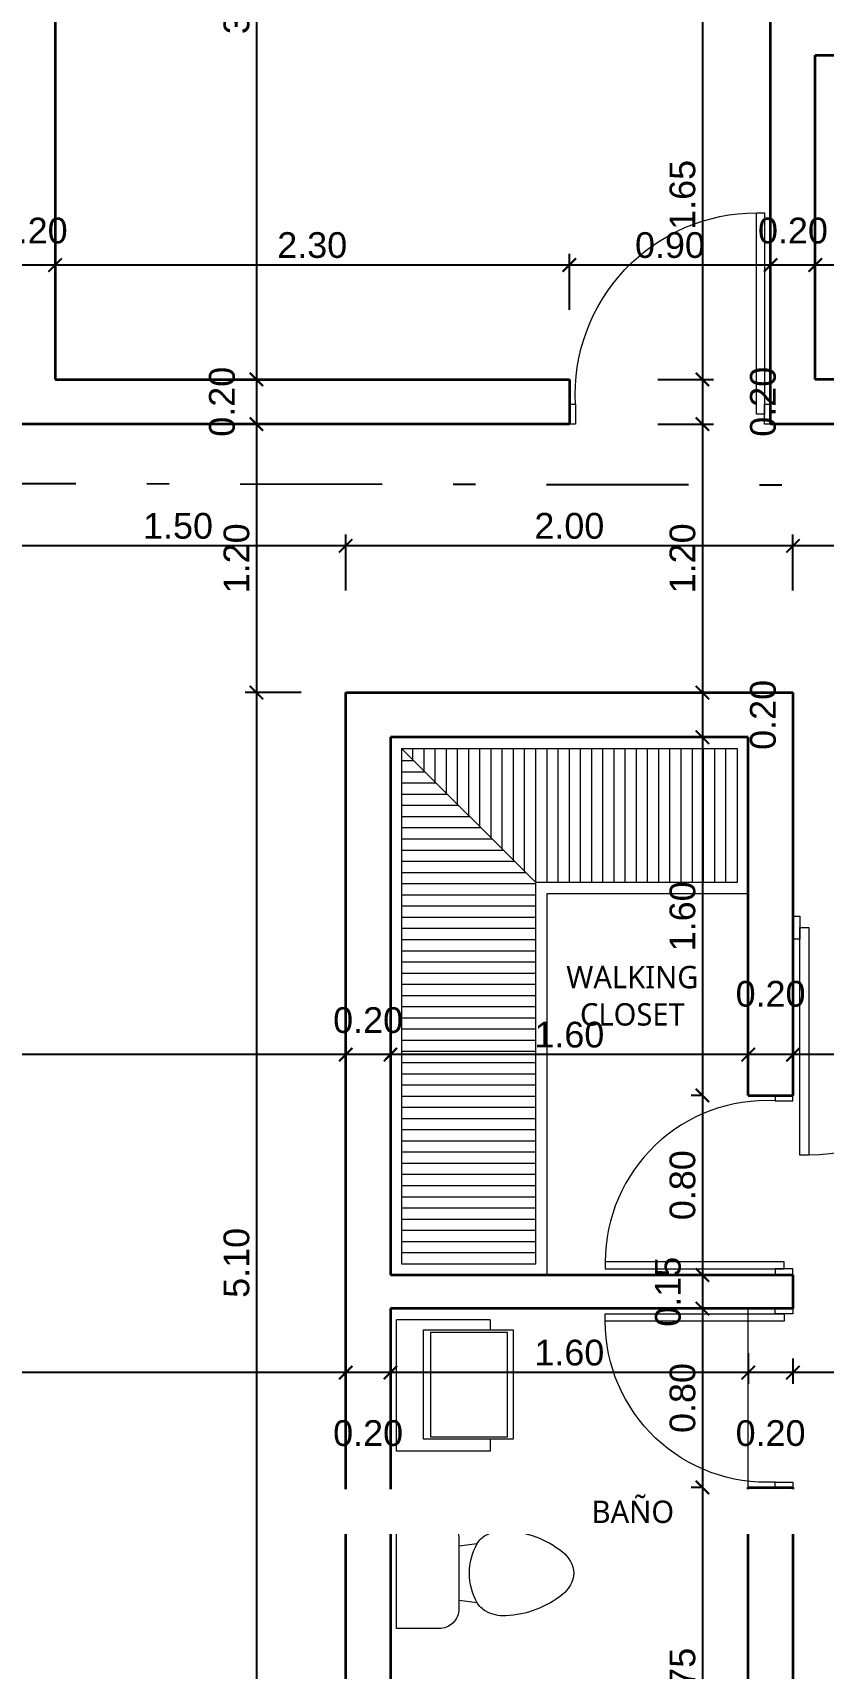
# Model space of a CAD drawing. Header units: feet. Extents: x -417 to 46, y -646 to -218.
# Drawn here: x -93.9 to -90.36, y -494.69 to -487.38 of the extents above; entities that cross this region are included whole.
import ezdxf

# ---------------------------------------------------------------- set-up
doc = ezdxf.new("R2010")
doc.units = ezdxf.units.FT
doc.header["$MEASUREMENT"] = 0
doc.linetypes.add('DASHDOT', pattern=[25.4, 12.7, -6.35, 0, -6.35])
for name, color, linetype, lineweight in [('A-WALL', 4, 'Continuous', 25), ('closet', 8, 'Continuous', 5), ('DIM-COTAS', 1, 'Continuous', 5), ('I-FURN', 2, 'Continuous', 0), ('P-SANR-FIXT', 2, 'Continuous', 9), ('Piso', 8, 'Continuous', 9), ('puertas', 8, 'Continuous', 9), ('TXT', 2, 'Continuous', 9)]:
    doc.layers.add(name, color=color, linetype=linetype, lineweight=lineweight)
doc.layers.add('DIM', color=10, linetype='Continuous')
doc.layers.add('GRDUTIY', color=5, linetype='Continuous')
doc.styles.add('ads', font='trebuc.ttf', dxfattribs={"height": 0.14})
doc.styles.get("Standard").update_dxf_attribs({"font": 'arial.ttf', "height": 0.115})
doc.dimstyles.new('KEILY', dxfattribs={"dimtxt": 0.115, "dimasz": 0.06, "dimexe": 0.05, "dimexo": 0.2, "dimgap": 0.03, "dimtad": 1, "dimzin": 1, "dimdsep": 46, "dimtxsty": 'Standard', "dimblk": 'ARCHTICK', "dimcen": 2.5, "dimdle": 0.03, "dimclrd": 256, "dimclre": 256, "dimclrt": 7, "dimadec": 0, "dimazin": 0, "dimtfac": 1, "dimtmove": 2, "dimatfit": 3, "dimfxl": 0.2, "dimfxlon": 1, "dimtolj": 1, "dimtzin": 1, "dimarcsym": 0})

# ---------------------------------------------------------------- blocks, each defined once
blk = doc.blocks.new('bath_sink_6127 - bath_sink_6127-V2-Nivel 1')
at = {"layer": 'I-FURN'}
for p, q in [((0.2933, 0.2974), (-0.1268, 0.2974)), ((-0.1268, 0.2974), (-0.1268, -0.29)), ((0.2933, 0.2442), (0.2933, 0.2974)), ((0.3949, 0.2442), (-0.0052, 0.2442)), ((-0.0052, 0.2442), (-0.0052, -0.2448)), ((0.0254, -0.2336), (0.0254, 0.233)), ((0.0254, 0.233), (0.3695, 0.233)), ((0.3695, 0.233), (0.3695, -0.2336)), ((0.3949, -0.2448), (0.3949, 0.2442)), ((0.2933, -0.29), (-0.1268, -0.29)), ((-0.0052, -0.2448), (0.3949, -0.2448)), ((0.3695, -0.2336), (0.0254, -0.2336)), ((0.2933, -0.29), (0.2933, -0.2448))]:
    blk.add_line(p, q, dxfattribs=at)
blk = doc.blocks.new('Toilet_-_Tank_-_3D_4840 - 17_ High_ Seat Not Visible-536545-Nivel 1')
at = {"layer": 'P-SANR-FIXT'}
for p, q in [((0.2476, 0.4889), (-0.2476, 0.4889)), ((-0.2476, 0.4889), (-0.2476, 0.2984)), ((0.2476, 0.2984), (0.2476, 0.4889)), ((-0.1587, 0.2096), (-0.1228, 0.2096)), ((-0.1228, 0.2096), (-0.1323, 0.127)), ((-0.1228, 0.2096), (0.1228, 0.2096)), ((0.1323, 0.127), (0.1228, 0.2096)), ((0.1228, 0.2096), (0.1588, 0.2096))]:
    blk.add_line(p, q, dxfattribs=at)
for centre, radius, start, end in [((-0.1587, 0.2984), 0.0889, 180, 270), ((0.1588, 0.2984), 0.0889, 270, 360), ((0.0005, -0.104), 0.2664, 90.10194, 119.89806), ((-0.0005, -0.104), 0.2664, 60.10194, 89.89806), ((-0.0233, 0.0079), 0.1674, 151.05961, 182.70905), ((-0.0827, 0.0408), 0.0995, 119.89806, 151.05961), ((0.0827, 0.0408), 0.0995, 28.94039, 60.10194), ((0.0233, 0.0079), 0.1674, 357.29095, 28.94039), ((0.2505, 0.0209), 0.4415, 182.70905, 218.50584), ((-0.2505, 0.0209), 0.4415, 321.49416, 357.29095), ((0.0113, -0.1694), 0.1359, 218.50584, 265.21903), ((-0.0113, -0.1694), 0.1359, 274.78097, 321.49416)]:
    blk.add_arc(centre, radius, start, end, dxfattribs=at)
blk = doc.blocks.new('A$C4D292AF4')
at = {"layer": 'puertas'}
for points in [[(0.03, 0.05), (0.07, 0.05), (0.07, 1.05), (0.03, 1.05)], [(0, 0), (0.03, 0), (0.03, 0.1), (0, 0.1)], [(0.97, 0), (1, 0), (1, 0.1), (0.97, 0.1)]]:
    blk.add_lwpolyline(points, close=True, dxfattribs=at)
blk.add_arc((0.0677, 0.1465), 0.9035, 357.04812, 89.85557, dxfattribs=at)
blk = doc.blocks.new('_ArchTick')
at = {"layer": 'DIM-COTAS', "color": 0, "const_width": 0.15}
blk.add_lwpolyline([(-0.5, -0.5), (0.5, 0.5)], dxfattribs=at)
blk = doc.blocks.new('*D1534')
at = {"layer": 'Defpoints', "color": 0, "transparency": 16777216}
for p in [(-76.1581, -487.2775), (-102.945, -488.9275), (-75.8766, -488.9275)]:
    blk.add_point(p, dxfattribs=at)
at = {"layer": 'DIM', "lineweight": -2, "transparency": 16777216}
for p, q in [((-75.9581, -487.2775), (-75.8266, -487.2775)), ((-75.8766, -487.2475), (-75.8766, -488.9575)), ((-76.0766, -488.9275), (-75.8266, -488.9275))]:
    blk.add_line(p, q, dxfattribs=at)
at = {"layer": 'DIM', "lineweight": -2, "transparency": 16777216, "xscale": 0.06, "yscale": 0.06, "zscale": 0.06}
for p, rotation in [((-75.8766, -487.2775), 90), ((-75.8766, -488.9275), 270)]:
    blk.add_blockref('_ArchTick', p, dxfattribs=dict(at, rotation=rotation))
at = {"layer": 'DIM', "color": 7, "transparency": 16777216, "insert": (-75.9653, -488.1025), "char_height": 0.115, "attachment_point": 5, "rotation": 90}
blk.add_mtext('\\A1;1.65', dxfattribs=at)
blk = doc.blocks.new('*D1665')
at = {"layer": 'Defpoints', "color": 0, "transparency": 16777216}
for p in [(-89.4954, -491.5279), (-90.4062, -495.4275), (-89.747, -495.4275)]:
    blk.add_point(p, dxfattribs=at)
at = {"layer": 'DIM', "lineweight": -2, "transparency": 16777216}
for p, q in [((-89.6954, -491.5279), (-89.797, -491.5279)), ((-89.747, -491.4979), (-89.747, -495.4575)), ((-89.947, -495.4275), (-89.697, -495.4275))]:
    blk.add_line(p, q, dxfattribs=at)
at = {"layer": 'DIM', "lineweight": -2, "transparency": 16777216, "xscale": 0.06, "yscale": 0.06, "zscale": 0.06}
for p, rotation in [((-89.747, -491.5279), 90), ((-89.747, -495.4275), 270)]:
    blk.add_blockref('_ArchTick', p, dxfattribs=dict(at, rotation=rotation))
at = {"layer": 'DIM', "color": 7, "transparency": 16777216, "insert": (-89.8357, -493.4777), "char_height": 0.115, "attachment_point": 5, "rotation": 90}
blk.add_mtext('\\A1;3.90', dxfattribs=at)
blk = doc.blocks.new('*D1668')
at = {"layer": 'Defpoints', "color": 0, "transparency": 16777216}
for p in [(-90.6188, -487.2775), (-91.4954, -488.9275), (-90.9003, -488.9275)]:
    blk.add_point(p, dxfattribs=at)
at = {"layer": 'DIM', "lineweight": -2, "transparency": 16777216}
for p, q in [((-90.8188, -487.2775), (-90.9503, -487.2775)), ((-90.9003, -487.2475), (-90.9003, -488.9575)), ((-91.1003, -488.9275), (-90.8503, -488.9275))]:
    blk.add_line(p, q, dxfattribs=at)
at = {"layer": 'DIM', "lineweight": -2, "transparency": 16777216, "xscale": 0.06, "yscale": 0.06, "zscale": 0.06}
for p, rotation in [((-90.9003, -487.2775), 90), ((-90.9003, -488.9275), 270)]:
    blk.add_blockref('_ArchTick', p, dxfattribs=dict(at, rotation=rotation))
at = {"layer": 'DIM', "color": 7, "transparency": 16777216, "insert": (-90.989, -488.1025), "char_height": 0.115, "attachment_point": 5, "rotation": 90}
blk.add_mtext('\\A1;1.65', dxfattribs=at)
blk = doc.blocks.new('*D1669')
at = {"layer": 'Defpoints', "color": 0, "transparency": 16777216}
for p in [(-91.4954, -488.9275), (-91.8195, -489.1275), (-90.9003, -489.1275)]:
    blk.add_point(p, dxfattribs=at)
at = {"layer": 'DIM', "lineweight": -2, "transparency": 16777216}
for p, q in [((-90.9003, -488.8975), (-90.9003, -489.1575)), ((-91.1003, -488.9275), (-90.8503, -488.9275)), ((-91.1003, -489.1275), (-90.8503, -489.1275))]:
    blk.add_line(p, q, dxfattribs=at)
at = {"layer": 'DIM', "lineweight": -2, "transparency": 16777216, "xscale": 0.06, "yscale": 0.06, "zscale": 0.06}
for p, rotation in [((-90.9003, -488.9275), 90), ((-90.9003, -489.1275), 270)]:
    blk.add_blockref('_ArchTick', p, dxfattribs=dict(at, rotation=rotation))
at = {"layer": 'DIM', "color": 7, "transparency": 16777216, "insert": (-90.6292, -489.0275), "char_height": 0.115, "attachment_point": 5, "rotation": 90}
blk.add_mtext('\\A1;0.20', dxfattribs=at)
blk = doc.blocks.new('*D1670')
at = {"layer": 'Defpoints', "color": 0, "transparency": 16777216}
for p in [(-91.8195, -489.1275), (-91.6097, -490.3275), (-90.9003, -490.3275)]:
    blk.add_point(p, dxfattribs=at)
at = {"layer": 'DIM', "lineweight": -2, "transparency": 16777216}
for p, q in [((-91.1003, -489.1275), (-90.8503, -489.1275)), ((-90.9003, -489.0975), (-90.9003, -490.3575)), ((-91.1003, -490.3275), (-90.8503, -490.3275))]:
    blk.add_line(p, q, dxfattribs=at)
at = {"layer": 'DIM', "lineweight": -2, "transparency": 16777216, "xscale": 0.06, "yscale": 0.06, "zscale": 0.06}
for p, rotation in [((-90.9003, -489.1275), 90), ((-90.9003, -490.3275), 270)]:
    blk.add_blockref('_ArchTick', p, dxfattribs=dict(at, rotation=rotation))
at = {"layer": 'DIM', "color": 7, "transparency": 16777216, "insert": (-90.989, -489.7275), "char_height": 0.115, "attachment_point": 5, "rotation": 90}
blk.add_mtext('\\A1;1.20', dxfattribs=at)
blk = doc.blocks.new('*D1732')
at = {"layer": 'Defpoints', "color": 0, "transparency": 16777216}
for p in [(-91.6097, -490.3275), (-91.5997, -490.5275), (-90.9003, -490.5275)]:
    blk.add_point(p, dxfattribs=at)
at = {"layer": 'DIM', "lineweight": -2, "transparency": 16777216}
for p, q in [((-90.9003, -490.2975), (-90.9003, -490.5575)), ((-91.1003, -490.3275), (-90.8503, -490.3275)), ((-91.1003, -490.5275), (-90.8503, -490.5275))]:
    blk.add_line(p, q, dxfattribs=at)
at = {"layer": 'DIM', "lineweight": -2, "transparency": 16777216, "xscale": 0.06, "yscale": 0.06, "zscale": 0.06}
for p, rotation in [((-90.9003, -490.3275), 90), ((-90.9003, -490.5275), 270)]:
    blk.add_blockref('_ArchTick', p, dxfattribs=dict(at, rotation=rotation))
at = {"layer": 'DIM', "color": 7, "transparency": 16777216, "insert": (-90.6292, -490.4275), "char_height": 0.115, "attachment_point": 5, "rotation": 90}
blk.add_mtext('\\A1;0.20', dxfattribs=at)
blk = doc.blocks.new('*D1733')
at = {"layer": 'Defpoints', "color": 0, "transparency": 16777216}
for p in [(-91.5997, -490.5275), (-90.9003, -492.1287), (-90.6954, -492.1287)]:
    blk.add_point(p, dxfattribs=at)
at = {"layer": 'DIM', "lineweight": -2, "transparency": 16777216}
for p, q in [((-91.1003, -490.5275), (-90.8503, -490.5275)), ((-90.9003, -490.4975), (-90.9003, -492.1587)), ((-90.8954, -492.1287), (-90.9503, -492.1287))]:
    blk.add_line(p, q, dxfattribs=at)
at = {"layer": 'DIM', "lineweight": -2, "transparency": 16777216, "xscale": 0.06, "yscale": 0.06, "zscale": 0.06}
for p, rotation in [((-90.9003, -490.5275), 90), ((-90.9003, -492.1287), 270)]:
    blk.add_blockref('_ArchTick', p, dxfattribs=dict(at, rotation=rotation))
at = {"layer": 'DIM', "color": 7, "transparency": 16777216, "insert": (-90.989, -491.3281), "char_height": 0.115, "attachment_point": 5, "rotation": 90}
blk.add_mtext('\\A1;1.60', dxfattribs=at)
blk = doc.blocks.new('*D1734')
at = {"layer": 'Defpoints', "color": 0, "transparency": 16777216}
for p in [(-90.6954, -492.1287), (-90.9003, -492.9317), (-90.7676, -492.9317)]:
    blk.add_point(p, dxfattribs=at)
at = {"layer": 'DIM', "lineweight": -2, "transparency": 16777216}
for p, q in [((-90.8954, -492.1287), (-90.9503, -492.1287)), ((-90.9003, -492.0987), (-90.9003, -492.9617)), ((-90.9003, -492.9317), (-90.9503, -492.9317))]:
    blk.add_line(p, q, dxfattribs=at)
at = {"layer": 'DIM', "lineweight": -2, "transparency": 16777216, "xscale": 0.06, "yscale": 0.06, "zscale": 0.06}
for p, rotation in [((-90.9003, -492.1287), 90), ((-90.9003, -492.9317), 270)]:
    blk.add_blockref('_ArchTick', p, dxfattribs=dict(at, rotation=rotation))
at = {"layer": 'DIM', "color": 7, "transparency": 16777216, "insert": (-90.989, -492.5302), "char_height": 0.115, "attachment_point": 5, "rotation": 90}
blk.add_mtext('\\A1;0.80', dxfattribs=at)
blk = doc.blocks.new('*D1735')
at = {"layer": 'Defpoints', "color": 0, "transparency": 16777216}
for p in [(-90.7676, -492.9317), (-90.9003, -493.0817), (-90.8176, -493.0817)]:
    blk.add_point(p, dxfattribs=at)
at = {"layer": 'DIM', "lineweight": -2, "transparency": 16777216}
for p, q in [((-90.9003, -492.9317), (-90.9503, -492.9317)), ((-90.9003, -492.9017), (-90.9003, -493.1117)), ((-90.9003, -493.0817), (-90.9503, -493.0817))]:
    blk.add_line(p, q, dxfattribs=at)
at = {"layer": 'DIM', "lineweight": -2, "transparency": 16777216, "xscale": 0.06, "yscale": 0.06, "zscale": 0.06}
for p, rotation in [((-90.9003, -492.9317), 90), ((-90.9003, -493.0817), 270)]:
    blk.add_blockref('_ArchTick', p, dxfattribs=dict(at, rotation=rotation))
at = {"layer": 'DIM', "color": 7, "transparency": 16777216, "insert": (-91.054, -493.0067), "char_height": 0.115, "attachment_point": 5, "rotation": 90}
blk.add_mtext('\\A1;0.15', dxfattribs=at)
blk = doc.blocks.new('*D1736')
at = {"layer": 'Defpoints', "color": 0, "transparency": 16777216}
for p in [(-90.8176, -493.0817), (-90.9003, -493.8817), (-90.6954, -493.8817)]:
    blk.add_point(p, dxfattribs=at)
at = {"layer": 'DIM', "lineweight": -2, "transparency": 16777216}
for p, q in [((-90.9003, -493.0817), (-90.9503, -493.0817)), ((-90.9003, -493.0517), (-90.9003, -493.9117)), ((-90.8954, -493.8817), (-90.9503, -493.8817))]:
    blk.add_line(p, q, dxfattribs=at)
at = {"layer": 'DIM', "lineweight": -2, "transparency": 16777216, "xscale": 0.06, "yscale": 0.06, "zscale": 0.06}
for p, rotation in [((-90.9003, -493.0817), 90), ((-90.9003, -493.8817), 270)]:
    blk.add_blockref('_ArchTick', p, dxfattribs=dict(at, rotation=rotation))
at = {"layer": 'DIM', "color": 7, "transparency": 16777216, "insert": (-90.989, -493.4817), "char_height": 0.115, "attachment_point": 5, "rotation": 90}
blk.add_mtext('\\A1;0.80', dxfattribs=at)
blk = doc.blocks.new('*D1737')
at = {"layer": 'Defpoints', "color": 0, "transparency": 16777216}
for p in [(-90.6954, -493.8817), (-90.9003, -495.6275), (-90.6954, -495.6275)]:
    blk.add_point(p, dxfattribs=at)
at = {"layer": 'DIM', "lineweight": -2, "transparency": 16777216}
for p, q in [((-90.8954, -493.8817), (-90.9503, -493.8817)), ((-90.9003, -493.8517), (-90.9003, -495.6575)), ((-90.8954, -495.6275), (-90.9503, -495.6275))]:
    blk.add_line(p, q, dxfattribs=at)
at = {"layer": 'DIM', "lineweight": -2, "transparency": 16777216, "xscale": 0.06, "yscale": 0.06, "zscale": 0.06}
for p, rotation in [((-90.9003, -493.8817), 90), ((-90.9003, -495.6275), 270)]:
    blk.add_blockref('_ArchTick', p, dxfattribs=dict(at, rotation=rotation))
at = {"layer": 'DIM', "color": 7, "transparency": 16777216, "insert": (-90.989, -494.7546), "char_height": 0.115, "attachment_point": 5, "rotation": 90}
blk.add_mtext('\\A1;1.75', dxfattribs=at)
blk = doc.blocks.new('*D1739')
at = {"layer": 'Defpoints', "color": 0, "transparency": 16777216}
for p in [(-92.7948, -485.5275), (-92.8948, -488.9275), (-92.7948, -488.9275)]:
    blk.add_point(p, dxfattribs=at)
at = {"layer": 'DIM', "lineweight": -2, "transparency": 16777216}
for p, q in [((-92.8948, -485.5275), (-92.9448, -485.5275)), ((-92.8948, -485.4975), (-92.8948, -488.9575)), ((-92.8948, -488.9275), (-92.9448, -488.9275))]:
    blk.add_line(p, q, dxfattribs=at)
at = {"layer": 'DIM', "lineweight": -2, "transparency": 16777216, "xscale": 0.06, "yscale": 0.06, "zscale": 0.06}
for p, rotation in [((-92.8948, -485.5275), 90), ((-92.8948, -488.9275), 270)]:
    blk.add_blockref('_ArchTick', p, dxfattribs=dict(at, rotation=rotation))
at = {"layer": 'DIM', "color": 7, "transparency": 16777216, "insert": (-92.9836, -487.2275), "char_height": 0.115, "attachment_point": 5, "rotation": 90}
blk.add_mtext('\\A1;3.40', dxfattribs=at)
blk = doc.blocks.new('*D1702')
at = {"layer": 'Defpoints', "color": 0, "transparency": 16777216}
for p in [(-92.7948, -488.9275), (-92.8948, -489.1275), (-92.62, -489.1275)]:
    blk.add_point(p, dxfattribs=at)
at = {"layer": 'DIM', "lineweight": -2, "transparency": 16777216}
for p, q in [((-92.8948, -488.8975), (-92.8948, -489.1575)), ((-92.8948, -488.9275), (-92.9448, -488.9275)), ((-92.82, -489.1275), (-92.9448, -489.1275))]:
    blk.add_line(p, q, dxfattribs=at)
at = {"layer": 'DIM', "lineweight": -2, "transparency": 16777216, "xscale": 0.06, "yscale": 0.06, "zscale": 0.06}
for p, rotation in [((-92.8948, -488.9275), 90), ((-92.8948, -489.1275), 270)]:
    blk.add_blockref('_ArchTick', p, dxfattribs=dict(at, rotation=rotation))
at = {"layer": 'DIM', "color": 7, "transparency": 16777216, "insert": (-93.0486, -489.0275), "char_height": 0.115, "attachment_point": 5, "rotation": 90}
blk.add_mtext('\\A1;0.20', dxfattribs=at)
blk = doc.blocks.new('*D1703')
at = {"layer": 'Defpoints', "color": 0, "transparency": 16777216}
for p in [(-92.62, -489.1275), (-92.8948, -490.3275), (-92.4954, -490.3275)]:
    blk.add_point(p, dxfattribs=at)
at = {"layer": 'DIM', "lineweight": -2, "transparency": 16777216}
for p, q in [((-92.82, -489.1275), (-92.9448, -489.1275)), ((-92.8948, -489.0975), (-92.8948, -490.3575)), ((-92.6954, -490.3275), (-92.9448, -490.3275))]:
    blk.add_line(p, q, dxfattribs=at)
at = {"layer": 'DIM', "lineweight": -2, "transparency": 16777216, "xscale": 0.06, "yscale": 0.06, "zscale": 0.06}
for p, rotation in [((-92.8948, -489.1275), 90), ((-92.8948, -490.3275), 270)]:
    blk.add_blockref('_ArchTick', p, dxfattribs=dict(at, rotation=rotation))
at = {"layer": 'DIM', "color": 7, "transparency": 16777216, "insert": (-92.9836, -489.7275), "char_height": 0.115, "attachment_point": 5, "rotation": 90}
blk.add_mtext('\\A1;1.20', dxfattribs=at)
blk = doc.blocks.new('*D1704')
at = {"layer": 'Defpoints', "color": 0, "transparency": 16777216}
for p in [(-92.4954, -490.3275), (-92.8948, -495.4275), (-92.4954, -495.4275)]:
    blk.add_point(p, dxfattribs=at)
at = {"layer": 'DIM', "lineweight": -2, "transparency": 16777216}
for p, q in [((-92.8948, -490.2975), (-92.8948, -495.4575)), ((-92.6954, -490.3275), (-92.9448, -490.3275)), ((-92.6954, -495.4275), (-92.9448, -495.4275))]:
    blk.add_line(p, q, dxfattribs=at)
at = {"layer": 'DIM', "lineweight": -2, "transparency": 16777216, "xscale": 0.06, "yscale": 0.06, "zscale": 0.06}
for p, rotation in [((-92.8948, -490.3275), 90), ((-92.8948, -495.4275), 270)]:
    blk.add_blockref('_ArchTick', p, dxfattribs=dict(at, rotation=rotation))
at = {"layer": 'DIM', "color": 7, "transparency": 16777216, "insert": (-92.9836, -492.8775), "char_height": 0.115, "attachment_point": 5, "rotation": 90}
blk.add_mtext('\\A1;5.10', dxfattribs=at)
blk = doc.blocks.new('*D1652')
at = {"layer": 'Defpoints', "color": 0, "transparency": 16777216}
for p in [(-90.3954, -488.4163), (-90.3954, -488.9275), (-89.7454, -488.9275)]:
    blk.add_point(p, dxfattribs=at)
at = {"layer": 'DIM', "lineweight": -2, "transparency": 16777216}
for p, q in [((-90.3954, -488.6163), (-90.3954, -488.3663)), ((-89.7454, -488.6163), (-89.7454, -488.3663)), ((-89.7154, -488.4163), (-90.4254, -488.4163))]:
    blk.add_line(p, q, dxfattribs=at)
at = {"layer": 'DIM', "lineweight": -2, "transparency": 16777216, "xscale": 0.06, "yscale": 0.06, "zscale": 0.06, "rotation": 180}
blk.add_blockref('_ArchTick', (-90.3954, -488.4163), dxfattribs=at)
at = {"layer": 'DIM', "lineweight": -2, "transparency": 16777216, "xscale": 0.06, "yscale": 0.06, "zscale": 0.06}
blk.add_blockref('_ArchTick', (-89.7454, -488.4163), dxfattribs=at)
at = {"layer": 'DIM', "color": 7, "transparency": 16777216, "insert": (-90.0704, -488.3276), "char_height": 0.115, "attachment_point": 5}
blk.add_mtext('\\A1;0.65', dxfattribs=at)
blk = doc.blocks.new('*D1653')
at = {"layer": 'Defpoints', "color": 0, "transparency": 16777216}
for p in [(-90.5954, -488.4163), (-90.5954, -488.7497), (-90.3954, -488.9275)]:
    blk.add_point(p, dxfattribs=at)
at = {"layer": 'DIM', "lineweight": -2, "transparency": 16777216}
for p, q in [((-90.5954, -488.5497), (-90.5954, -488.3663)), ((-90.3954, -488.6163), (-90.3954, -488.3663)), ((-90.3654, -488.4163), (-90.6254, -488.4163))]:
    blk.add_line(p, q, dxfattribs=at)
at = {"layer": 'DIM', "lineweight": -2, "transparency": 16777216, "xscale": 0.06, "yscale": 0.06, "zscale": 0.06, "rotation": 180}
blk.add_blockref('_ArchTick', (-90.5954, -488.4163), dxfattribs=at)
at = {"layer": 'DIM', "lineweight": -2, "transparency": 16777216, "xscale": 0.06, "yscale": 0.06, "zscale": 0.06}
blk.add_blockref('_ArchTick', (-90.3954, -488.4163), dxfattribs=at)
at = {"layer": 'DIM', "color": 7, "transparency": 16777216, "insert": (-90.4954, -488.2626), "char_height": 0.115, "attachment_point": 5}
blk.add_mtext('\\A1;0.20', dxfattribs=at)
blk = doc.blocks.new('*D1654')
at = {"layer": 'Defpoints', "color": 0, "transparency": 16777216}
for p in [(-91.4954, -488.4163), (-90.5954, -488.7497), (-91.4954, -488.9275)]:
    blk.add_point(p, dxfattribs=at)
at = {"layer": 'DIM', "lineweight": -2, "transparency": 16777216}
for p, q in [((-91.4954, -488.6163), (-91.4954, -488.3663)), ((-90.5954, -488.5497), (-90.5954, -488.3663)), ((-90.5654, -488.4163), (-91.5254, -488.4163))]:
    blk.add_line(p, q, dxfattribs=at)
at = {"layer": 'DIM', "lineweight": -2, "transparency": 16777216, "xscale": 0.06, "yscale": 0.06, "zscale": 0.06, "rotation": 180}
blk.add_blockref('_ArchTick', (-91.4954, -488.4163), dxfattribs=at)
at = {"layer": 'DIM', "lineweight": -2, "transparency": 16777216, "xscale": 0.06, "yscale": 0.06, "zscale": 0.06}
blk.add_blockref('_ArchTick', (-90.5954, -488.4163), dxfattribs=at)
at = {"layer": 'DIM', "color": 7, "transparency": 16777216, "insert": (-91.0454, -488.3276), "char_height": 0.115, "attachment_point": 5}
blk.add_mtext('\\A1;0.90', dxfattribs=at)
blk = doc.blocks.new('*D1655')
at = {"layer": 'Defpoints', "color": 0, "transparency": 16777216}
for p in [(-93.7954, -488.4163), (-93.7954, -488.9275), (-91.4954, -488.9275)]:
    blk.add_point(p, dxfattribs=at)
at = {"layer": 'DIM', "lineweight": -2, "transparency": 16777216}
for p, q in [((-93.7954, -488.6163), (-93.7954, -488.3663)), ((-91.4954, -488.6163), (-91.4954, -488.3663)), ((-91.4654, -488.4163), (-93.8254, -488.4163))]:
    blk.add_line(p, q, dxfattribs=at)
at = {"layer": 'DIM', "lineweight": -2, "transparency": 16777216, "xscale": 0.06, "yscale": 0.06, "zscale": 0.06, "rotation": 180}
blk.add_blockref('_ArchTick', (-93.7954, -488.4163), dxfattribs=at)
at = {"layer": 'DIM', "lineweight": -2, "transparency": 16777216, "xscale": 0.06, "yscale": 0.06, "zscale": 0.06}
blk.add_blockref('_ArchTick', (-91.4954, -488.4163), dxfattribs=at)
at = {"layer": 'DIM', "color": 7, "transparency": 16777216, "insert": (-92.6454, -488.3276), "char_height": 0.115, "attachment_point": 5}
blk.add_mtext('\\A1;2.30', dxfattribs=at)
blk = doc.blocks.new('*D1656')
at = {"layer": 'Defpoints', "color": 0, "transparency": 16777216}
for p in [(-93.9954, -488.4163), (-93.9954, -488.7138), (-93.7954, -488.9275)]:
    blk.add_point(p, dxfattribs=at)
at = {"layer": 'DIM', "lineweight": -2, "transparency": 16777216}
for p, q in [((-93.9954, -488.5138), (-93.9954, -488.3663)), ((-93.7954, -488.6163), (-93.7954, -488.3663)), ((-93.7654, -488.4163), (-94.0254, -488.4163))]:
    blk.add_line(p, q, dxfattribs=at)
at = {"layer": 'DIM', "lineweight": -2, "transparency": 16777216, "xscale": 0.06, "yscale": 0.06, "zscale": 0.06, "rotation": 180}
blk.add_blockref('_ArchTick', (-93.9954, -488.4163), dxfattribs=at)
at = {"layer": 'DIM', "lineweight": -2, "transparency": 16777216, "xscale": 0.06, "yscale": 0.06, "zscale": 0.06}
blk.add_blockref('_ArchTick', (-93.7954, -488.4163), dxfattribs=at)
at = {"layer": 'DIM', "color": 7, "transparency": 16777216, "insert": (-93.8954, -488.2626), "char_height": 0.115, "attachment_point": 5}
blk.add_mtext('\\A1;0.20', dxfattribs=at)
blk = doc.blocks.new('*D1715')
at = {"layer": 'Defpoints', "color": 0, "transparency": 16777216}
for p in [(-90.4954, -489.6716), (-89.3954, -489.9275), (-90.4954, -490.3275)]:
    blk.add_point(p, dxfattribs=at)
at = {"layer": 'DIM', "lineweight": -2, "transparency": 16777216}
for p, q in [((-90.4954, -489.8716), (-90.4954, -489.6216)), ((-89.3954, -489.7275), (-89.3954, -489.6216)), ((-89.3654, -489.6716), (-90.5254, -489.6716))]:
    blk.add_line(p, q, dxfattribs=at)
at = {"layer": 'DIM', "lineweight": -2, "transparency": 16777216, "xscale": 0.06, "yscale": 0.06, "zscale": 0.06, "rotation": 180}
blk.add_blockref('_ArchTick', (-90.4954, -489.6716), dxfattribs=at)
at = {"layer": 'DIM', "lineweight": -2, "transparency": 16777216, "xscale": 0.06, "yscale": 0.06, "zscale": 0.06}
blk.add_blockref('_ArchTick', (-89.3954, -489.6716), dxfattribs=at)
at = {"layer": 'DIM', "color": 7, "transparency": 16777216, "insert": (-89.9454, -489.5829), "char_height": 0.115, "attachment_point": 5}
blk.add_mtext('\\A1;1.10', dxfattribs=at)
blk = doc.blocks.new('*D1716')
at = {"layer": 'Defpoints', "color": 0, "transparency": 16777216}
for p in [(-92.4954, -489.6716), (-92.4954, -490.3275), (-90.4954, -490.3275)]:
    blk.add_point(p, dxfattribs=at)
at = {"layer": 'DIM', "lineweight": -2, "transparency": 16777216}
for p, q in [((-92.4954, -489.8716), (-92.4954, -489.6216)), ((-90.4954, -489.8716), (-90.4954, -489.6216)), ((-90.4654, -489.6716), (-92.5254, -489.6716))]:
    blk.add_line(p, q, dxfattribs=at)
at = {"layer": 'DIM', "lineweight": -2, "transparency": 16777216, "xscale": 0.06, "yscale": 0.06, "zscale": 0.06, "rotation": 180}
blk.add_blockref('_ArchTick', (-92.4954, -489.6716), dxfattribs=at)
at = {"layer": 'DIM', "lineweight": -2, "transparency": 16777216, "xscale": 0.06, "yscale": 0.06, "zscale": 0.06}
blk.add_blockref('_ArchTick', (-90.4954, -489.6716), dxfattribs=at)
at = {"layer": 'DIM', "color": 7, "transparency": 16777216, "insert": (-91.4954, -489.5829), "char_height": 0.115, "attachment_point": 5}
blk.add_mtext('\\A1;2.00', dxfattribs=at)
blk = doc.blocks.new('*D1634')
at = {"layer": 'Defpoints', "color": 0, "transparency": 16777216}
for p in [(-93.9954, -489.1275), (-93.9954, -489.6716), (-92.4954, -490.3275)]:
    blk.add_point(p, dxfattribs=at)
at = {"layer": 'DIM', "lineweight": -2, "transparency": 16777216}
for p, q in [((-93.9954, -489.4716), (-93.9954, -489.7216)), ((-92.4954, -489.8716), (-92.4954, -489.6216)), ((-92.4654, -489.6716), (-94.0254, -489.6716))]:
    blk.add_line(p, q, dxfattribs=at)
at = {"layer": 'DIM', "lineweight": -2, "transparency": 16777216, "xscale": 0.06, "yscale": 0.06, "zscale": 0.06, "rotation": 180}
blk.add_blockref('_ArchTick', (-93.9954, -489.6716), dxfattribs=at)
at = {"layer": 'DIM', "lineweight": -2, "transparency": 16777216, "xscale": 0.06, "yscale": 0.06, "zscale": 0.06}
blk.add_blockref('_ArchTick', (-92.4954, -489.6716), dxfattribs=at)
at = {"layer": 'DIM', "color": 7, "transparency": 16777216, "insert": (-93.2454, -489.5829), "char_height": 0.115, "attachment_point": 5}
blk.add_mtext('\\A1;1.50', dxfattribs=at)
blk = doc.blocks.new('*D1638')
at = {"layer": 'Defpoints', "color": 0, "transparency": 16777216}
for p in [(-89.4954, -491.4558), (-90.4954, -491.5651), (-90.4954, -491.9464)]:
    blk.add_point(p, dxfattribs=at)
at = {"layer": 'DIM', "lineweight": -2, "transparency": 16777216}
for p, q in [((-90.4954, -491.7651), (-90.4954, -491.9964)), ((-89.4954, -491.7464), (-89.4954, -491.9964)), ((-89.4654, -491.9464), (-90.5254, -491.9464))]:
    blk.add_line(p, q, dxfattribs=at)
at = {"layer": 'DIM', "lineweight": -2, "transparency": 16777216, "xscale": 0.06, "yscale": 0.06, "zscale": 0.06, "rotation": 180}
blk.add_blockref('_ArchTick', (-90.4954, -491.9464), dxfattribs=at)
at = {"layer": 'DIM', "lineweight": -2, "transparency": 16777216, "xscale": 0.06, "yscale": 0.06, "zscale": 0.06}
blk.add_blockref('_ArchTick', (-89.4954, -491.9464), dxfattribs=at)
at = {"layer": 'DIM', "color": 7, "transparency": 16777216, "insert": (-89.9954, -491.8577), "char_height": 0.115, "attachment_point": 5}
blk.add_mtext('\\A1;1.00', dxfattribs=at)
blk = doc.blocks.new('*D1639')
at = {"layer": 'Defpoints', "color": 0, "transparency": 16777216}
for p in [(-90.4954, -491.5651), (-90.6954, -491.9464), (-90.6954, -492.0566)]:
    blk.add_point(p, dxfattribs=at)
at = {"layer": 'DIM', "lineweight": -2, "transparency": 16777216}
for p, q in [((-90.4954, -491.7651), (-90.4954, -491.9964)), ((-90.6954, -491.9464), (-90.6954, -491.8964)), ((-90.4654, -491.9464), (-90.7254, -491.9464))]:
    blk.add_line(p, q, dxfattribs=at)
at = {"layer": 'DIM', "lineweight": -2, "transparency": 16777216, "xscale": 0.06, "yscale": 0.06, "zscale": 0.06, "rotation": 180}
blk.add_blockref('_ArchTick', (-90.6954, -491.9464), dxfattribs=at)
at = {"layer": 'DIM', "lineweight": -2, "transparency": 16777216, "xscale": 0.06, "yscale": 0.06, "zscale": 0.06}
blk.add_blockref('_ArchTick', (-90.4954, -491.9464), dxfattribs=at)
at = {"layer": 'DIM', "color": 7, "transparency": 16777216, "insert": (-90.5954, -491.6752), "char_height": 0.115, "attachment_point": 5}
blk.add_mtext('\\A1;0.20', dxfattribs=at)
blk = doc.blocks.new('*D1640')
at = {"layer": 'Defpoints', "color": 0, "transparency": 16777216}
for p in [(-92.2954, -491.9464), (-90.6954, -492.0566), (-92.2954, -492.2413)]:
    blk.add_point(p, dxfattribs=at)
at = {"layer": 'DIM', "lineweight": -2, "transparency": 16777216}
for p, q in [((-92.2954, -492.0413), (-92.2954, -491.8964)), ((-90.6954, -491.9464), (-90.6954, -491.8964)), ((-90.6654, -491.9464), (-92.3254, -491.9464))]:
    blk.add_line(p, q, dxfattribs=at)
at = {"layer": 'DIM', "lineweight": -2, "transparency": 16777216, "xscale": 0.06, "yscale": 0.06, "zscale": 0.06, "rotation": 180}
blk.add_blockref('_ArchTick', (-92.2954, -491.9464), dxfattribs=at)
at = {"layer": 'DIM', "lineweight": -2, "transparency": 16777216, "xscale": 0.06, "yscale": 0.06, "zscale": 0.06}
blk.add_blockref('_ArchTick', (-90.6954, -491.9464), dxfattribs=at)
at = {"layer": 'DIM', "color": 7, "transparency": 16777216, "insert": (-91.4954, -491.8577), "char_height": 0.115, "attachment_point": 5}
blk.add_mtext('\\A1;1.60', dxfattribs=at)
blk = doc.blocks.new('*D1641')
at = {"layer": 'Defpoints', "color": 0, "transparency": 16777216}
for p in [(-92.4954, -491.9464), (-92.4954, -492.2341), (-92.2954, -492.2413)]:
    blk.add_point(p, dxfattribs=at)
at = {"layer": 'DIM', "lineweight": -2, "transparency": 16777216}
for p, q in [((-92.4954, -492.0341), (-92.4954, -491.8964)), ((-92.2954, -492.0413), (-92.2954, -491.8964)), ((-92.2654, -491.9464), (-92.5254, -491.9464))]:
    blk.add_line(p, q, dxfattribs=at)
at = {"layer": 'DIM', "lineweight": -2, "transparency": 16777216, "xscale": 0.06, "yscale": 0.06, "zscale": 0.06, "rotation": 180}
blk.add_blockref('_ArchTick', (-92.4954, -491.9464), dxfattribs=at)
at = {"layer": 'DIM', "lineweight": -2, "transparency": 16777216, "xscale": 0.06, "yscale": 0.06, "zscale": 0.06}
blk.add_blockref('_ArchTick', (-92.2954, -491.9464), dxfattribs=at)
at = {"layer": 'DIM', "color": 7, "transparency": 16777216, "insert": (-92.3954, -491.7927), "char_height": 0.115, "attachment_point": 5}
blk.add_mtext('\\A1;0.20', dxfattribs=at)
blk = doc.blocks.new('*D1642')
at = {"layer": 'Defpoints', "color": 0, "transparency": 16777216}
for p in [(-95.7954, -491.9464), (-95.7954, -492.0471), (-92.4954, -492.2341)]:
    blk.add_point(p, dxfattribs=at)
at = {"layer": 'DIM', "lineweight": -2, "transparency": 16777216}
for p, q in [((-95.7954, -491.9464), (-95.7954, -491.8964)), ((-92.4954, -492.0341), (-92.4954, -491.8964)), ((-92.4654, -491.9464), (-95.8254, -491.9464))]:
    blk.add_line(p, q, dxfattribs=at)
at = {"layer": 'DIM', "lineweight": -2, "transparency": 16777216, "xscale": 0.06, "yscale": 0.06, "zscale": 0.06, "rotation": 180}
blk.add_blockref('_ArchTick', (-95.7954, -491.9464), dxfattribs=at)
at = {"layer": 'DIM', "lineweight": -2, "transparency": 16777216, "xscale": 0.06, "yscale": 0.06, "zscale": 0.06}
blk.add_blockref('_ArchTick', (-92.4954, -491.9464), dxfattribs=at)
at = {"layer": 'DIM', "color": 7, "transparency": 16777216, "insert": (-94.1454, -491.8576), "char_height": 0.115, "attachment_point": 5}
blk.add_mtext('\\A1;3.30', dxfattribs=at)
blk = doc.blocks.new('*D1695')
at = {"layer": 'Defpoints', "color": 0, "transparency": 16777216}
for p in [(-90.4954, -493.1057), (-86.5954, -493.1734), (-90.4954, -493.3681)]:
    blk.add_point(p, dxfattribs=at)
at = {"layer": 'DIM', "lineweight": -2, "transparency": 16777216}
for p, q in [((-90.4954, -493.3057), (-90.4954, -493.4181)), ((-86.5654, -493.3681), (-90.5254, -493.3681)), ((-86.5954, -493.3681), (-86.5954, -493.4181))]:
    blk.add_line(p, q, dxfattribs=at)
at = {"layer": 'DIM', "lineweight": -2, "transparency": 16777216, "xscale": 0.06, "yscale": 0.06, "zscale": 0.06, "rotation": 180}
blk.add_blockref('_ArchTick', (-90.4954, -493.3681), dxfattribs=at)
at = {"layer": 'DIM', "lineweight": -2, "transparency": 16777216, "xscale": 0.06, "yscale": 0.06, "zscale": 0.06}
blk.add_blockref('_ArchTick', (-86.5954, -493.3681), dxfattribs=at)
at = {"layer": 'DIM', "color": 7, "transparency": 16777216, "insert": (-88.5454, -493.2793), "char_height": 0.115, "attachment_point": 5}
blk.add_mtext('\\A1;3.90', dxfattribs=at)
blk = doc.blocks.new('*D1724')
at = {"layer": 'Defpoints', "color": 0, "transparency": 16777216}
for p in [(-90.6954, -493.0817), (-90.4954, -493.1057), (-90.6954, -493.3681)]:
    blk.add_point(p, dxfattribs=at)
at = {"layer": 'DIM', "lineweight": -2, "transparency": 16777216}
for p, q in [((-90.6954, -493.2817), (-90.6954, -493.4181)), ((-90.4954, -493.3057), (-90.4954, -493.4181)), ((-90.4654, -493.3681), (-90.7254, -493.3681))]:
    blk.add_line(p, q, dxfattribs=at)
at = {"layer": 'DIM', "lineweight": -2, "transparency": 16777216, "xscale": 0.06, "yscale": 0.06, "zscale": 0.06, "rotation": 180}
blk.add_blockref('_ArchTick', (-90.6954, -493.3681), dxfattribs=at)
at = {"layer": 'DIM', "lineweight": -2, "transparency": 16777216, "xscale": 0.06, "yscale": 0.06, "zscale": 0.06}
blk.add_blockref('_ArchTick', (-90.4954, -493.3681), dxfattribs=at)
at = {"layer": 'DIM', "color": 7, "transparency": 16777216, "insert": (-90.5954, -493.6392), "char_height": 0.115, "attachment_point": 5}
blk.add_mtext('\\A1;0.20', dxfattribs=at)
blk = doc.blocks.new('*D1725')
at = {"layer": 'Defpoints', "color": 0, "transparency": 16777216}
for p in [(-92.2954, -493.0817), (-90.6954, -493.0817), (-92.2954, -493.3681)]:
    blk.add_point(p, dxfattribs=at)
at = {"layer": 'DIM', "lineweight": -2, "transparency": 16777216}
for p, q in [((-92.2954, -493.2817), (-92.2954, -493.4181)), ((-90.6954, -493.2817), (-90.6954, -493.4181)), ((-90.6654, -493.3681), (-92.3254, -493.3681))]:
    blk.add_line(p, q, dxfattribs=at)
at = {"layer": 'DIM', "lineweight": -2, "transparency": 16777216, "xscale": 0.06, "yscale": 0.06, "zscale": 0.06, "rotation": 180}
blk.add_blockref('_ArchTick', (-92.2954, -493.3681), dxfattribs=at)
at = {"layer": 'DIM', "lineweight": -2, "transparency": 16777216, "xscale": 0.06, "yscale": 0.06, "zscale": 0.06}
blk.add_blockref('_ArchTick', (-90.6954, -493.3681), dxfattribs=at)
at = {"layer": 'DIM', "color": 7, "transparency": 16777216, "insert": (-91.4954, -493.2794), "char_height": 0.115, "attachment_point": 5}
blk.add_mtext('\\A1;1.60', dxfattribs=at)
blk = doc.blocks.new('*D1726')
at = {"layer": 'Defpoints', "color": 0, "transparency": 16777216}
for p in [(-92.2954, -493.0817), (-92.4954, -493.1653), (-92.4954, -493.3681)]:
    blk.add_point(p, dxfattribs=at)
at = {"layer": 'DIM', "lineweight": -2, "transparency": 16777216}
for p, q in [((-92.2954, -493.2817), (-92.2954, -493.4181)), ((-92.2654, -493.3681), (-92.5254, -493.3681)), ((-92.4954, -493.3653), (-92.4954, -493.4181))]:
    blk.add_line(p, q, dxfattribs=at)
at = {"layer": 'DIM', "lineweight": -2, "transparency": 16777216, "xscale": 0.06, "yscale": 0.06, "zscale": 0.06, "rotation": 180}
blk.add_blockref('_ArchTick', (-92.4954, -493.3681), dxfattribs=at)
at = {"layer": 'DIM', "lineweight": -2, "transparency": 16777216, "xscale": 0.06, "yscale": 0.06, "zscale": 0.06}
blk.add_blockref('_ArchTick', (-92.2954, -493.3681), dxfattribs=at)
at = {"layer": 'DIM', "color": 7, "transparency": 16777216, "insert": (-92.3954, -493.6392), "char_height": 0.115, "attachment_point": 5}
blk.add_mtext('\\A1;0.20', dxfattribs=at)
blk = doc.blocks.new('*D1727')
at = {"layer": 'Defpoints', "color": 0, "transparency": 16777216}
for p in [(-92.4954, -493.1653), (-95.7954, -493.3681), (-95.7954, -493.4307)]:
    blk.add_point(p, dxfattribs=at)
at = {"layer": 'DIM', "lineweight": -2, "transparency": 16777216}
for p, q in [((-92.4654, -493.3681), (-95.8254, -493.3681)), ((-95.7954, -493.3681), (-95.7954, -493.3181)), ((-92.4954, -493.3653), (-92.4954, -493.4181))]:
    blk.add_line(p, q, dxfattribs=at)
at = {"layer": 'DIM', "lineweight": -2, "transparency": 16777216, "xscale": 0.06, "yscale": 0.06, "zscale": 0.06, "rotation": 180}
blk.add_blockref('_ArchTick', (-95.7954, -493.3681), dxfattribs=at)
at = {"layer": 'DIM', "lineweight": -2, "transparency": 16777216, "xscale": 0.06, "yscale": 0.06, "zscale": 0.06}
blk.add_blockref('_ArchTick', (-92.4954, -493.3681), dxfattribs=at)
at = {"layer": 'DIM', "color": 7, "transparency": 16777216, "insert": (-94.1454, -493.2793), "char_height": 0.115, "attachment_point": 5}
blk.add_mtext('\\A1;3.30', dxfattribs=at)

msp = doc.modelspace()

# ---------------------------------------------------------------- hatches: boundary and pattern name
at = {"layer": 'Piso'}
h = msp.add_hatch(dxfattribs=at)
h.set_pattern_fill('ANSI31', color=256, scale=0.4, angle=45, style=0)
h.set_pattern_definition([(90, (-88.745364, -491.277455), (0.05, 7e-18), [])])
h.paths.add_polyline_path([(-90.7454, -491.1775), (-91.6454, -491.1775), (-92.2454, -490.5775), (-90.7454, -490.5775)])
h = msp.add_hatch(dxfattribs=at)
h.set_pattern_fill('ANSI31', color=256, scale=0.4, angle=315, style=0)
h.set_pattern_definition([(180, (-91.645364, -492.881656), (-2e-17, 0.05), [])])
h.paths.add_polyline_path([(-91.6454, -491.1775), (-92.2454, -490.5775), (-92.2454, -492.8817), (-91.6454, -492.8817)])

# ---------------------------------------------------------------- linework, layer by layer
at = {"layer": 'A-WALL', "lineweight": 35, "extrusion": (-2.36659e-12, 8.94772e-16, -1)}
for p, q in [((-93.7954, -485.5275), (-93.7954, -488.9275)), ((-90.5954, -489.1275), (-90.5954, -487.2775)), ((-90.3954, -488.9275), (-90.3954, -487.4775)), ((-90.3954, -487.4775), (-89.7454, -487.4775)), ((-93.7954, -488.9275), (-91.4954, -488.9275)), ((-91.4954, -488.9275), (-91.4954, -489.1275)), ((-89.7454, -488.9275), (-90.3954, -488.9275)), ((-91.4954, -489.1275), (-93.9954, -489.1275)), ((-89.7454, -489.1275), (-90.5954, -489.1275)), ((-92.4954, -495.4275), (-92.4954, -490.3275)), ((-92.4954, -490.3275), (-90.4954, -490.3275)), ((-90.4954, -490.3275), (-90.4954, -492.1287)), ((-92.2954, -490.5275), (-92.2954, -492.9317)), ((-90.6954, -490.5275), (-92.2954, -490.5275)), ((-90.6954, -492.1287), (-90.6954, -490.5275)), ((-90.6954, -492.1287), (-90.4954, -492.1287)), ((-92.2954, -492.9317), (-90.4954, -492.9317)), ((-90.4954, -492.9317), (-90.4954, -493.0817)), ((-92.2954, -493.0817), (-92.2954, -495.6275)), ((-90.4954, -493.0817), (-92.2954, -493.0817)), ((-90.6954, -495.6275), (-90.6954, -493.8817)), ((-90.6954, -493.8817), (-90.4954, -493.8817)), ((-90.4954, -493.8817), (-90.4954, -495.4275))]:
    msp.add_line(p, q, dxfattribs=at)
at = {"layer": 'closet', "extrusion": (-2.36659e-12, 8.94772e-16, -1)}
for p, q in [((-91.5954, -491.2275), (-91.5954, -492.9317)), ((-90.6954, -491.2275), (-91.5954, -491.2275))]:
    msp.add_line(p, q, dxfattribs=at)
at = {"layer": 'closet', "extrusion": (2.36783e-12, 8.94772e-16, -1)}
for p, q in [((-91.5954, -491.2275), (-91.5954, -492.9317)), ((-90.6954, -491.2275), (-91.5954, -491.2275))]:
    msp.add_line(p, q, dxfattribs=at)
at = {"layer": 'GRDUTIY', "color": 8, "linetype": 'DASHDOT', "ltscale": 0.05}
msp.add_line((-110.7774, -489.3631), (-84.0319, -489.4101), dxfattribs=at)
at = {"layer": 'Piso'}
for points in [[(-90.7454, -491.1775), (-91.6454, -491.1775), (-92.2454, -490.5775), (-90.7454, -490.5775)], [(-91.6454, -491.1775), (-92.2454, -490.5775), (-92.2454, -492.8817), (-91.6454, -492.8817)]]:
    msp.add_lwpolyline(points, close=True, dxfattribs=at)

# ---------------------------------------------------------------- block references
at = {"layer": 'I-FURN', "extrusion": (-2.36659e-12, 8.94772e-16, -1), "rotation": 180}
msp.add_blockref('bath_sink_6127 - bath_sink_6127-V2-Nivel 1', (92.1421, -493.4219), dxfattribs=at)
at = {"layer": 'P-SANR-FIXT', "extrusion": (-2.36659e-12, 8.94772e-16, -1), "rotation": 269.9999999999968}
msp.add_blockref('Toilet_-_Tank_-_3D_4840 - 17_ High_ Seat Not Visible-536545-Nivel 1', (91.78, -494.2649), dxfattribs=at)
at = {"layer": 'puertas', "extrusion": (-2.36659e-12, 8.94772e-16, -1), "xscale": 0.9000000000000057, "yscale": 0.9000000000000057, "zscale": 0.9000000000000057}
msp.add_blockref('A$C4D292AF4', (90.5954, -489.1275), dxfattribs=at)
at = {"layer": 'puertas', "extrusion": (-2.36659e-12, 8.94772e-16, -1)}
for p, xscale, yscale, zscale, rotation in [((90.4954, -491.3279), 1.016535099596069, 1.016535099596069, 1.016535099596069, 179.9999999999968), ((90.4954, -492.9287), -0.8000000000000114, 0.7999999999999972, 0.7999999999999994, 269.999999999998), ((90.4954, -493.0817), 0.8000000000000114, 0.8000000000000114, 0.8000000000000114, 269.999999999998)]:
    msp.add_blockref('A$C4D292AF4', p, dxfattribs=dict(at, xscale=xscale, yscale=yscale, zscale=zscale, rotation=rotation))

# ---------------------------------------------------------------- texts
at = {"layer": 'TXT', "insert": (-94.4776, -491.1494, -0.3375), "char_height": 0.1, "width": 2.838, "attachment_point": 2, "style": 'ads', "bg_fill": 2}
msp.add_mtext('COMEDOR', dxfattribs=at)
at = {"layer": 'TXT', "insert": (-91.2136, -491.5498), "char_height": 0.1, "width": 2.838, "attachment_point": 2, "style": 'ads'}
msp.add_mtext('WALKING\\PCLOSET', dxfattribs=at)

# ---------------------------------------------------------------- dimensions: what is measured, and where the dimension line sits
at = {"layer": 'DIM'}
for base, p1, p2, angle, picture, middle in [((-92.8948, -488.9275), (-92.7948, -485.5275), (-92.7948, -488.9275), 90, '*D1739', (-92.9836, -487.2275)), ((-75.8766, -488.9275), (-76.1581, -487.2775), (-102.945, -488.9275), 90, '*D1534', (-75.9653, -488.1025)), ((-90.9003, -488.9275), (-90.6188, -487.2775), (-91.4954, -488.9275), 90, '*D1668', (-90.989, -488.1025)), ((-93.9954, -488.4163), (-93.7954, -488.9275), (-93.9954, -488.7138), 180, '*D1656', (-93.8954, -488.2626)), ((-90.5954, -488.4163), (-90.3954, -488.9275), (-90.5954, -488.7497), 180, '*D1653', (-90.4954, -488.2626)), ((-93.7954, -488.4163), (-91.4954, -488.9275), (-93.7954, -488.9275), 180, '*D1655', (-92.6454, -488.3276)), ((-91.4954, -488.4163), (-90.5954, -488.7497), (-91.4954, -488.9275), 180, '*D1654', (-91.0454, -488.3276)), ((-90.3954, -488.4163), (-89.7454, -488.9275), (-90.3954, -488.9275), 180, '*D1652', (-90.0704, -488.3276)), ((-92.8948, -489.1275), (-92.7948, -488.9275), (-92.62, -489.1275), 90, '*D1702', (-93.0486, -489.0275)), ((-90.9003, -489.1275), (-91.4954, -488.9275), (-91.8195, -489.1275), 90, '*D1669', (-90.6292, -489.0275)), ((-93.9954, -489.6716), (-92.4954, -490.3275), (-93.9954, -489.1275), 180, '*D1634', (-93.2454, -489.5829)), ((-92.8948, -490.3275), (-92.62, -489.1275), (-92.4954, -490.3275), 90, '*D1703', (-92.9836, -489.7275)), ((-90.9003, -490.3275), (-91.8195, -489.1275), (-91.6097, -490.3275), 90, '*D1670', (-90.989, -489.7275)), ((-92.4954, -489.6716), (-90.4954, -490.3275), (-92.4954, -490.3275), 180, '*D1716', (-91.4954, -489.5829)), ((-90.4954, -489.6716), (-89.3954, -489.9275), (-90.4954, -490.3275), 180, '*D1715', (-89.9454, -489.5829)), ((-90.9003, -490.5275), (-91.6097, -490.3275), (-91.5997, -490.5275), 90, '*D1732', (-90.6292, -490.4275)), ((-90.9003, -492.1287), (-91.5997, -490.5275), (-90.6954, -492.1287), 90, '*D1733', (-90.989, -491.3281)), ((-90.4954, -491.9464), (-89.4954, -491.4558), (-90.4954, -491.5651), 180, '*D1638', (-89.9954, -491.8577)), ((-90.6954, -491.9464), (-90.4954, -491.5651), (-90.6954, -492.0566), 180, '*D1639', (-90.5954, -491.6752)), ((-92.4954, -491.9464), (-92.2954, -492.2413), (-92.4954, -492.2341), 180, '*D1641', (-92.3954, -491.7927)), ((-95.7954, -491.9464), (-92.4954, -492.2341), (-95.7954, -492.0471), 180, '*D1642', (-94.1454, -491.8576)), ((-92.2954, -491.9464), (-90.6954, -492.0566), (-92.2954, -492.2413), 180, '*D1640', (-91.4954, -491.8577)), ((-90.9003, -492.9317), (-90.6954, -492.1287), (-90.7676, -492.9317), 90, '*D1734', (-90.989, -492.5302)), ((-90.9003, -493.0817), (-90.7676, -492.9317), (-90.8176, -493.0817), 90, '*D1735', (-91.054, -493.0067)), ((-92.4954, -493.3681), (-92.2954, -493.0817), (-92.4954, -493.1653), 180, '*D1726', (-92.3954, -493.6392)), ((-92.2954, -493.3681), (-90.6954, -493.0817), (-92.2954, -493.0817), 180, '*D1725', (-91.4954, -493.2794)), ((-90.6954, -493.3681), (-90.4954, -493.1057), (-90.6954, -493.0817), 180, '*D1724', (-90.5954, -493.6392)), ((-90.4954, -493.3681), (-86.5954, -493.1734), (-90.4954, -493.1057), 180, '*D1695', (-88.5454, -493.2793)), ((-95.7954, -493.3681), (-92.4954, -493.1653), (-95.7954, -493.4307), 180, '*D1727', (-94.1454, -493.2793))]:
    dim = msp.add_linear_dim(base=base, p1=p1, p2=p2, angle=angle, dimstyle='KEILY', dxfattribs=at)
    dim.commit()
    dim.dimension.update_dxf_attribs({"geometry": picture, "text_midpoint": middle})

# ---------------------------------------------------------------- next in the draw order: texts
at = {"layer": 'TXT', "insert": (-91.2113, -493.9403), "char_height": 0.1, "width": 2.838, "attachment_point": 2, "style": 'ads', "bg_fill": 2}
msp.add_mtext('BAÑO', dxfattribs=at)

# ---------------------------------------------------------------- next in the draw order: linework, layer by layer
at = {"layer": 'Piso'}
msp.add_line((-90.6954, -493.8817), (-90.6954, -493.0817), dxfattribs=at)

# ---------------------------------------------------------------- next in the draw order: dimensions: what is measured, and where the dimension line sits
at = {"layer": 'DIM'}
for base, p1, p2, picture, middle in [((-92.8948, -495.4275), (-92.4954, -490.3275), (-92.4954, -495.4275), '*D1704', (-92.9836, -492.8775)), ((-89.747, -495.4275), (-89.4954, -491.5279), (-90.4062, -495.4275), '*D1665', (-89.8357, -493.4777)), ((-90.9003, -493.8817), (-90.8176, -493.0817), (-90.6954, -493.8817), '*D1736', (-90.989, -493.4817)), ((-90.9003, -495.6275), (-90.6954, -493.8817), (-90.6954, -495.6275), '*D1737', (-90.989, -494.7546))]:
    dim = msp.add_linear_dim(base=base, p1=p1, p2=p2, angle=90, dimstyle='KEILY', dxfattribs=at)
    dim.commit()
    dim.dimension.update_dxf_attribs({"geometry": picture, "text_midpoint": middle})

doc.saveas('drawing.dxf')
